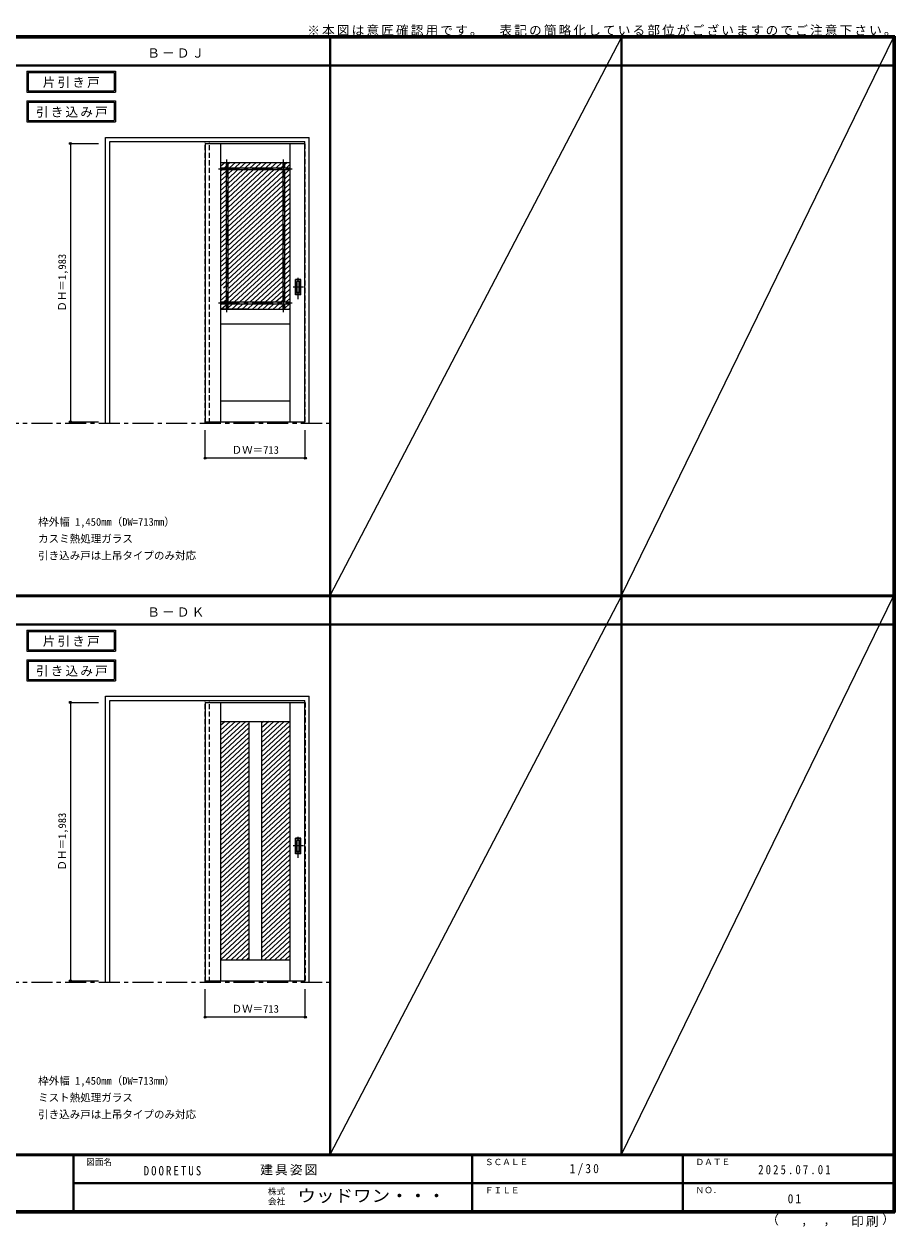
# Model space of a CAD drawing. Units: millimetres, scale not verified. Extents: x -6000 to 5700, y -4307 to 4260.
# Drawn here: x -502 to 5700, y -4307 to 4260 of the extents above; entities that cross this region are included whole.
import ezdxf
from ezdxf.enums import TextEntityAlignment as Align

# ---------------------------------------------------------------- set-up
doc = ezdxf.new("R2010")
doc.units = ezdxf.units.MM
doc.header["$LTSCALE"] = 30
doc.header["$PDMODE"] = 32
doc.header["$PDSIZE"] = 15
doc.linetypes.add('CHAIN1', pattern=[8, 5, -1, 1, -1])
doc.linetypes.add('DASHED1', pattern=[1.8, 1.2, -0.6])
for name, color, linetype, lineweight in [('0-1_通り芯', 7, 'CHAIN1', 18), ('0-2_扉', 7, 'Continuous', 18), ('0-4_枠', 3, 'Continuous', 25), ('0-6_引手', 7, 'Continuous', 18), ('0-B_寸法', 7, 'Continuous', 9), ('0-C_ハッチ', 4, 'Continuous', 9), ('F-1_枠', 6, 'Continuous', 40), ('F-A_文字', 7, 'Continuous', 18)]:
    doc.layers.add(name, color=color, linetype=linetype, lineweight=lineweight)
doc.layers.add('0-A_文字', color=7, linetype='Continuous')
doc.styles.add('ＭＳ ゴシック', font='')
doc.styles.get('ＭＳ ゴシック').set_extended_font_data('MS Gothic')

msp = doc.modelspace()

# ---------------------------------------------------------------- linework, layer by layer
at = {"layer": '0-1_通り芯'}
for p, q in [((-5490, 1418), (1678, 1418)), ((-5490, -2562.5), (1678, -2562.5))]:
    msp.add_line(p, q, dxfattribs=at)
at = {"layer": '0-2_扉'}
for p, q in [((-482, 3925), (-482, 3775)), ((-472, 3915), (-472, 3785)), ((-472, 3915), (139.03, 3915)), ((139.03, 3915), (139.03, 3785)), ((-482, 3775), (149.03, 3775)), ((-472, 3785), (139.03, 3785)), ((-482, 3713.53), (-482, 3563.53)), ((-472, 3703.53), (-472, 3573.53)), ((-472, 3703.53), (139.03, 3703.53)), ((139.03, 3703.53), (139.03, 3573.53)), ((-482, 3563.53), (149.03, 3563.53)), ((-472, 3573.53), (139.03, 3573.53)), ((788, 3409.5), (1501, 3409.5)), ((788, 3409.5), (788, 1426.5)), ((898, 3409.5), (898, 1426.5)), ((1391, 3409.5), (1391, 1426.5)), ((898, 3274.5), (1391, 3274.5)), ((936.75, 3274.5), (936.75, 3235.75)), ((949.25, 3274.5), (949.25, 3235.75)), ((1339.75, 3274.5), (1339.75, 3235.75)), ((1352.25, 3274.5), (1352.25, 3235.75)), ((898, 3235.75), (1391, 3235.75)), ((898, 3223.25), (1391, 3223.25)), ((936.75, 3223.25), (936.75, 2280.75)), ((949.25, 3223.25), (949.25, 2280.75)), ((1339.75, 3223.25), (1339.75, 2280.75)), ((1352.25, 3223.25), (1352.25, 2280.75)), ((898, 2280.75), (1391, 2280.75)), ((898, 2268.25), (1391, 2268.25)), ((1087, 2229.5), (898, 2229.5)), ((903, 2229.5), (1391, 2229.5)), ((936.75, 2268.25), (936.75, 2229.5)), ((949.25, 2268.25), (949.25, 2229.5)), ((1339.75, 2268.25), (1339.75, 2229.5)), ((1352.25, 2268.25), (1352.25, 2229.5)), ((898, 2124.5), (1391, 2124.5)), ((898, 1576.5), (1391, 1576.5)), ((788, 1426.5), (1498, 1426.5)), ((-482, -55.5), (-482, -205.5)), ((-472, -65.5), (-472, -195.5)), ((-472, -65.5), (139.03, -65.5)), ((139.03, -65.5), (139.03, -195.5)), ((-482, -205.5), (149.03, -205.5)), ((-472, -195.5), (139.03, -195.5)), ((-482, -266.97), (-482, -416.97)), ((-472, -276.97), (-472, -406.97)), ((-472, -276.97), (139.03, -276.97)), ((139.03, -276.97), (139.03, -406.97)), ((-482, -416.97), (149.03, -416.97)), ((-472, -406.97), (139.03, -406.97)), ((788, -571), (788, -2554)), ((788, -571), (1498, -571)), ((898, -571), (898, -2554)), ((1391, -571), (1391, -2554)), ((898, -706), (1391, -706)), ((1099.5, -706), (1099.5, -2404)), ((1189.5, -706), (1189.5, -2404)), ((898, -2404), (1391, -2404)), ((788, -2554), (1498, -2554))]:
    msp.add_line(p, q, dxfattribs=at)
at = {"layer": '0-2_扉', "linetype": 'CHAIN1'}
for p, q in [((943, 2208.43), (943, 3295.07)), ((1346, 2208.43), (1346, 3295.07)), ((882.81, 3229.5), (1406.28, 3229.5)), ((882.81, 2274.5), (1406.28, 2274.5))]:
    msp.add_line(p, q, dxfattribs=at)
at = {"layer": '0-2_扉', "color": 4, "linetype": 'DASHED1', "lineweight": 9}
for p, q in [((1501, 1426.5), (1498, 1426.5)), ((1501, -571), (1497.58, -571)), ((1501, -571), (1501, -2554)), ((1501, -2554), (1498, -2554))]:
    msp.add_line(p, q, dxfattribs=at)
at = {"layer": '0-2_扉'}
for points in [[(-482, 3925), (149.03, 3925), (149.03, 3775)], [(-482, 3713.53), (149.03, 3713.53), (149.03, 3563.53)], [(-482, -55.5), (149.03, -55.5), (149.03, -205.5)], [(-482, -266.97), (149.03, -266.97), (149.03, -416.97)]]:
    msp.add_lwpolyline(points, dxfattribs=at)
at = {"layer": '0-2_扉', "color": 4, "linetype": 'DASHED1', "lineweight": 9}
msp.add_lwpolyline([(1501, 1426.5), (1501, 3409.5), (1497.58, 3409.5)], dxfattribs=at)
at = {"layer": '0-4_枠'}
for p, q in [((78, 1418), (78, 3453)), ((78, 3453), (1528, 3453)), ((1528, 1418), (1528, 3453)), ((108, 3423), (1498, 3423)), ((1498, 1418), (1498, 3423)), ((1498, 1418), (1528, 1418)), ((78, -2562.5), (78, -527.5)), ((78, -527.5), (1528, -527.5)), ((108, -557.5), (1498, -557.5)), ((1498, -2562.5), (1498, -557.5)), ((1528, -2562.5), (1528, -527.5)), ((1498, -2562.5), (1528, -2562.5))]:
    msp.add_line(p, q, dxfattribs=at)
at = {"layer": '0-4_枠', "color": 4, "linetype": 'DASHED1', "lineweight": 9}
for p, q in [((788, 1418), (788, 3423)), ((818, 1418), (818, 3423)), ((788, 1418), (818, 1418)), ((788, -2562.5), (788, -557.5)), ((818, -2562.5), (818, -557.5)), ((788, -2562.5), (818, -2562.5))]:
    msp.add_line(p, q, dxfattribs=at)
at = {"layer": '0-4_枠'}
for points in [[(78, 1418), (108, 1418), (108, 3423)], [(78, -2562.5), (108, -2562.5), (108, -557.5)]]:
    msp.add_lwpolyline(points, dxfattribs=at)
at = {"layer": '0-6_引手'}
for p, q in [((1469, 2442.02), (1431, 2442.02)), ((1431, 2332.02), (1431, 2442.02)), ((1462.5, 2426.02), (1437.5, 2426.02)), ((1437.5, 2348.02), (1437.5, 2426.02)), ((1462.5, 2348.02), (1462.5, 2426.02)), ((1469, 2332.02), (1469, 2442.02)), ((1469, 2332.02), (1431, 2332.02)), ((1462.5, 2348.02), (1437.5, 2348.02)), ((1469, -1538.48), (1431, -1538.48)), ((1431, -1648.48), (1431, -1538.48)), ((1469, -1648.48), (1469, -1538.48)), ((1462.5, -1554.48), (1437.5, -1554.48)), ((1437.5, -1632.48), (1437.5, -1554.48)), ((1462.5, -1632.48), (1462.5, -1554.48)), ((1469, -1648.48), (1431, -1648.48)), ((1462.5, -1632.48), (1437.5, -1632.48))]:
    msp.add_line(p, q, dxfattribs=at)
at = {"layer": '0-6_引手', "linetype": 'DASHED1'}
for p, q in [((1434, 2336.02), (1434, 2438.02)), ((1466, 2336.02), (1434, 2336.02)), ((1434, -1644.48), (1434, -1542.48)), ((1466, -1644.48), (1434, -1644.48))]:
    msp.add_line(p, q, dxfattribs=at)
at = {"layer": '0-6_引手', "linetype": 'CHAIN1'}
for p, q in [((1450, 2301.79), (1450, 2472.64)), ((1488.07, 2387.02), (1415.56, 2387.02)), ((1450, -1678.71), (1450, -1507.86)), ((1488.07, -1593.48), (1415.56, -1593.48))]:
    msp.add_line(p, q, dxfattribs=at)
at = {"layer": '0-6_引手', "linetype": 'DASHED1'}
for points in [[(1466, 2336.02), (1466, 2438.02), (1434, 2438.02)], [(1466, -1644.48), (1466, -1542.48), (1434, -1542.48)]]:
    msp.add_lwpolyline(points, dxfattribs=at)
at = {"layer": '0-B_寸法', "color": 4}
for p, q in [((-172, 3409.5), (-172, 1426.5)), ((-172, 3409.5), (28, 3409.5)), ((-172, 1426.5), (28, 1426.5)), ((1501, 1168), (1501, 1368)), ((-172, -571), (-172, -2554)), ((-172, -571), (28, -571)), ((-172, -2554), (28, -2554)), ((1501, -2812.5), (1501, -2612.5))]:
    msp.add_line(p, q, dxfattribs=at)
for points in [[(1501, 1168), (788, 1168), (788, 1368)], [(1501, -2812.5), (788, -2812.5), (788, -2612.5)]]:
    msp.add_lwpolyline(points, dxfattribs=at)
at = {"layer": '0-B_寸法'}
for p in [(-172, 3409.5), (-172, 1426.5), (788, 1168), (1501, 1168), (-172, -571), (-172, -2554), (788, -2812.5), (1501, -2812.5)]:
    msp.add_point(p, dxfattribs=at)
at = {"layer": '0-C_ハッチ'}
for p, q in [((929.35, 3274.5), (898, 3245.47)), ((966.14, 3274.5), (949.25, 3258.86)), ((1002.94, 3274.5), (961.09, 3235.75)), ((1039.74, 3274.5), (997.89, 3235.75)), ((1076.53, 3274.5), (1034.68, 3235.75)), ((1113.33, 3274.5), (1071.48, 3235.75)), ((1150.13, 3274.5), (1108.28, 3235.75)), ((1186.92, 3274.5), (1145.07, 3235.75)), ((1223.72, 3274.5), (1181.87, 3235.75)), ((1260.52, 3274.5), (1218.67, 3235.75)), ((1297.32, 3274.5), (1255.47, 3235.75)), ((1334.11, 3274.5), (1292.26, 3235.75)), ((1370.91, 3274.5), (1352.25, 3257.22)), ((1391, 3259.03), (1365.86, 3235.75)), ((910.79, 3223.25), (898, 3211.4)), ((936.75, 3213.21), (898, 3177.33)), ((936.75, 3179.14), (898, 3143.26)), ((936.75, 3247.28), (924.29, 3235.75)), ((984.39, 3223.25), (949.25, 3190.72)), ((1057.98, 3223.25), (949.25, 3122.57)), ((1021.18, 3223.25), (949.25, 3156.64)), ((1094.78, 3223.25), (949.25, 3088.5)), ((1131.57, 3223.25), (949.25, 3054.43)), ((1168.37, 3223.25), (949.25, 3020.36)), ((1205.17, 3223.25), (949.25, 2986.29)), ((1241.97, 3223.25), (949.25, 2952.22)), ((1278.76, 3223.25), (949.25, 2918.15)), ((1315.56, 3223.25), (949.25, 2884.08)), ((1339.75, 3211.58), (949.25, 2850)), ((1339.75, 3177.51), (949.25, 2815.93)), ((1339.75, 3245.65), (1329.06, 3235.75)), ((1352.36, 3223.25), (1352.25, 3223.15)), ((1389.15, 3223.25), (1352.25, 3189.08)), ((1391, 3190.89), (1352.25, 3155.01)), ((936.75, 3145.07), (898, 3109.19)), ((936.75, 3111), (898, 3075.12)), ((1339.75, 3143.44), (949.25, 2781.86)), ((1339.75, 3109.37), (949.25, 2747.79)), ((1391, 3156.82), (1352.25, 3120.94)), ((1391, 3122.75), (1352.25, 3086.87)), ((1391, 3088.68), (1352.25, 3052.8)), ((936.75, 3076.93), (898, 3041.05)), ((936.75, 3042.86), (898, 3006.98)), ((936.75, 3008.79), (898, 2972.91)), ((1339.75, 3075.29), (949.25, 2713.72)), ((1339.75, 3041.22), (949.25, 2679.65)), ((1339.75, 3007.15), (949.25, 2645.58)), ((1391, 3054.61), (1352.25, 3018.73)), ((1391, 3020.53), (1352.25, 2984.66)), ((936.75, 2974.71), (898, 2938.83)), ((936.75, 2940.64), (898, 2904.76)), ((1339.75, 2973.08), (949.25, 2611.51)), ((1339.75, 2939.01), (949.25, 2577.44)), ((1391, 2986.46), (1352.25, 2950.58)), ((1391, 2952.39), (1352.25, 2916.51)), ((1391, 2918.32), (1352.25, 2882.44)), ((936.75, 2906.57), (898, 2870.69)), ((936.75, 2872.5), (898, 2836.62)), ((936.75, 2838.43), (898, 2802.55)), ((1339.75, 2904.94), (949.25, 2543.36)), ((1339.75, 2870.87), (949.25, 2509.29)), ((1339.75, 2836.8), (949.25, 2475.22)), ((1391, 2884.25), (1352.25, 2848.37)), ((1391, 2850.18), (1352.25, 2814.3)), ((936.75, 2804.36), (898, 2768.48)), ((936.75, 2770.29), (898, 2734.41)), ((1339.75, 2802.73), (949.25, 2441.15)), ((1339.75, 2768.65), (949.25, 2407.08)), ((1391, 2816.11), (1352.25, 2780.23)), ((1391, 2782.04), (1352.25, 2746.16)), ((1391, 2747.97), (1352.25, 2712.09)), ((936.75, 2736.22), (898, 2700.34)), ((936.75, 2702.15), (898, 2666.27)), ((936.75, 2668.08), (898, 2632.2)), ((1339.75, 2700.51), (949.25, 2338.94)), ((1339.75, 2666.44), (949.25, 2304.87)), ((1339.75, 2734.58), (955.15, 2378.47)), ((1391, 2713.9), (1352.25, 2678.02)), ((1391, 2679.82), (1352.25, 2643.94)), ((936.75, 2634), (898, 2598.12)), ((936.75, 2599.93), (898, 2564.05)), ((1339.75, 2632.37), (960, 2280.75)), ((1339.75, 2598.3), (996.8, 2280.75)), ((1391, 2645.75), (1352.25, 2609.87)), ((1391, 2611.68), (1352.25, 2575.8)), ((1391, 2577.61), (1352.25, 2541.73)), ((936.75, 2565.86), (898, 2529.98)), ((936.75, 2531.79), (898, 2495.91)), ((936.75, 2497.72), (898, 2461.84)), ((1339.75, 2564.23), (1033.59, 2280.75)), ((1339.75, 2530.16), (1070.39, 2280.75)), ((1339.75, 2496.09), (1107.19, 2280.75)), ((1391, 2543.54), (1352.25, 2507.66)), ((1391, 2509.47), (1352.25, 2473.59)), ((936.75, 2463.65), (898, 2427.77)), ((936.75, 2429.58), (898, 2393.7)), ((1339.75, 2462.02), (1143.98, 2280.75)), ((1339.75, 2427.94), (1180.78, 2280.75)), ((1391, 2475.4), (1352.25, 2439.52)), ((1391, 2441.33), (1352.25, 2405.45)), ((1391, 2407.26), (1352.25, 2371.38)), ((903.8, 2365), (898, 2359.63)), ((936.75, 2361.44), (898, 2325.56)), ((936.75, 2327.36), (898, 2291.48)), ((936.75, 2395.51), (918.92, 2379)), ((1339.75, 2393.87), (1217.58, 2280.75)), ((1339.75, 2359.8), (1254.37, 2280.75)), ((1339.75, 2325.73), (1291.17, 2280.75)), ((1391, 2373.18), (1352.25, 2337.31)), ((1391, 2339.11), (1352.25, 2303.23)), ((909.7, 2268.25), (898, 2257.41)), ((936.75, 2259.22), (904.65, 2229.5)), ((936.75, 2293.29), (923.2, 2280.75)), ((983.3, 2268.25), (949.25, 2236.73)), ((1020.09, 2268.25), (978.24, 2229.5)), ((1056.89, 2268.25), (1015.04, 2229.5)), ((1093.69, 2268.25), (1051.84, 2229.5)), ((1130.48, 2268.25), (1088.63, 2229.5)), ((1167.28, 2268.25), (1125.43, 2229.5)), ((1204.08, 2268.25), (1162.23, 2229.5)), ((1240.87, 2268.25), (1199.02, 2229.5)), ((1277.67, 2268.25), (1235.82, 2229.5)), ((1314.47, 2268.25), (1272.62, 2229.5)), ((1339.75, 2257.59), (1309.41, 2229.5)), ((1339.75, 2291.66), (1327.97, 2280.75)), ((1388.06, 2268.25), (1352.25, 2235.09)), ((1391, 2305.04), (1364.76, 2280.75)), ((1391, 2236.9), (1383.01, 2229.5)), ((966.14, -706), (898, -769.1)), ((1002.94, -706), (898, -803.17)), ((1039.74, -706), (898, -837.24)), ((1076.53, -706), (898, -871.31)), ((929.35, -706), (898, -735.03)), ((1099.5, -718.81), (898, -905.38)), ((1099.5, -752.88), (898, -939.45)), ((1203.82, -706), (1189.5, -719.25)), ((1240.61, -706), (1189.5, -753.33)), ((1277.41, -706), (1189.5, -787.4)), ((1314.2, -706), (1189.5, -821.47)), ((1351, -706), (1189.5, -855.54)), ((1387.8, -706), (1189.5, -889.61)), ((1391, -737.11), (1189.5, -923.68)), ((1099.5, -786.95), (898, -973.52)), ((1099.5, -821.02), (898, -1007.59)), ((1099.5, -855.09), (898, -1041.66)), ((1391, -771.18), (1189.5, -957.75)), ((1391, -805.25), (1189.5, -991.82)), ((1391, -839.32), (1189.5, -1025.89)), ((1099.5, -889.16), (898, -1075.74)), ((1099.5, -923.23), (898, -1109.81)), ((1391, -873.39), (1189.5, -1059.96)), ((1391, -907.46), (1189.5, -1094.04)), ((1391, -941.53), (1189.5, -1128.11)), ((1099.5, -957.3), (898, -1143.88)), ((1099.5, -991.37), (898, -1177.95)), ((1099.5, -1025.45), (898, -1212.02)), ((1391, -975.6), (1189.5, -1162.18)), ((1391, -1009.67), (1189.5, -1196.25)), ((1099.5, -1059.52), (898, -1246.09)), ((1099.5, -1093.59), (898, -1280.16)), ((1391, -1043.75), (1189.5, -1230.32)), ((1391, -1077.82), (1189.5, -1264.39)), ((1391, -1111.89), (1189.5, -1298.46)), ((1099.5, -1127.66), (898, -1314.23)), ((1099.5, -1161.73), (898, -1348.3)), ((1099.5, -1195.8), (898, -1382.38)), ((1391, -1145.96), (1189.5, -1332.53)), ((1391, -1180.03), (1189.5, -1366.6)), ((1099.5, -1229.87), (898, -1416.45)), ((1099.5, -1263.94), (898, -1450.52)), ((1391, -1214.1), (1189.5, -1400.68)), ((1391, -1248.17), (1189.5, -1434.75)), ((1391, -1282.24), (1189.5, -1468.82)), ((1099.5, -1298.01), (898, -1484.59)), ((1099.5, -1332.09), (898, -1518.66)), ((1099.5, -1366.16), (898, -1552.73)), ((1391, -1316.31), (1189.5, -1502.89)), ((1391, -1350.39), (1189.5, -1536.96)), ((1099.5, -1400.23), (898, -1586.8)), ((1099.5, -1434.3), (898, -1620.87)), ((1391, -1384.46), (1189.5, -1571.03)), ((1391, -1418.53), (1189.5, -1605.1)), ((1391, -1452.6), (1189.5, -1639.17)), ((1099.5, -1468.37), (898, -1654.94)), ((1099.5, -1502.44), (898, -1689.01)), ((1099.5, -1536.51), (898, -1723.09)), ((1391, -1486.67), (1189.5, -1673.24)), ((1391, -1520.74), (1189.5, -1707.31)), ((1099.5, -1570.58), (898, -1757.16)), ((1099.5, -1604.65), (898, -1791.23)), ((1391, -1554.81), (1189.5, -1741.39)), ((1391, -1588.88), (1189.5, -1775.46)), ((1391, -1622.95), (1189.5, -1809.53)), ((1099.5, -1638.72), (898, -1825.3)), ((1099.5, -1672.8), (898, -1859.37)), ((1099.5, -1706.87), (898, -1893.44)), ((1391, -1657.02), (1189.5, -1843.6)), ((1391, -1691.1), (1189.5, -1877.67)), ((1099.5, -1740.94), (898, -1927.51)), ((1099.5, -1775.01), (898, -1961.58)), ((1391, -1725.17), (1189.5, -1911.74)), ((1391, -1759.24), (1189.5, -1945.81)), ((1391, -1793.31), (1189.5, -1979.88)), ((1099.5, -1809.08), (898, -1995.65)), ((1099.5, -1843.15), (898, -2029.73)), ((1099.5, -1877.22), (898, -2063.8)), ((1391, -1827.38), (1189.5, -2013.95)), ((1391, -1861.45), (1189.5, -2048.03)), ((1099.5, -1911.29), (898, -2097.87)), ((1099.5, -1945.36), (898, -2131.94)), ((1391, -1895.52), (1189.5, -2082.1)), ((1391, -1929.59), (1189.5, -2116.17)), ((1391, -1963.66), (1189.5, -2150.24)), ((1099.5, -1979.44), (898, -2166.01)), ((1099.5, -2013.51), (898, -2200.08)), ((1099.5, -2047.58), (898, -2234.15)), ((1391, -1997.74), (1189.5, -2184.31)), ((1391, -2031.81), (1189.5, -2218.38)), ((1099.5, -2081.65), (898, -2268.22)), ((1099.5, -2115.72), (898, -2302.29)), ((1391, -2065.88), (1189.5, -2252.45)), ((1391, -2099.95), (1189.5, -2286.52)), ((1391, -2134.02), (1189.5, -2320.59)), ((1099.5, -2149.79), (898, -2336.36)), ((1099.5, -2183.86), (898, -2370.44)), ((1099.5, -2217.93), (898, -2404.51)), ((1391, -2168.09), (1189.5, -2354.66)), ((1391, -2202.16), (1189.5, -2388.74)), ((1099.5, -2252), (935.34, -2404)), ((1099.5, -2286.07), (972.14, -2404)), ((1391, -2236.23), (1209.81, -2404)), ((1391, -2270.3), (1246.61, -2404)), ((1391, -2304.37), (1283.41, -2404)), ((1099.5, -2320.15), (1008.94, -2404)), ((1099.5, -2354.22), (1045.73, -2404)), ((1099.5, -2388.29), (1082.53, -2404)), ((1391, -2338.45), (1320.2, -2404)), ((1391, -2372.52), (1357, -2404))]:
    msp.add_line(p, q, dxfattribs=at)
at = {"layer": 'F-1_枠'}
for p, q in [((-6000, 4175), (5700, 4175)), ((-6000, 4170), (5700, 4170)), ((-6000, 4165), (5700, 4165)), ((1678, -3790), (1678, 4175)), ((3752, -3790), (3752, 4175)), ((5690, 4175), (5690, -4205)), ((5695, 4175), (5695, -4205)), ((5700, 4175), (5700, -4205)), ((-6000, 3965), (5700, 3965)), ((-6000, 190.5), (5700, 190.5)), ((-6000, 187.5), (5700, 187.5)), ((-6000, 184.5), (5700, 184.5)), ((-6000, -15.5), (5700, -15.5)), ((5700, -3790), (-6000, -3790)), ((5700, -3795), (-6000, -3795)), ((-150, -3795), (-150, -4195)), ((2690, -3795), (2690, -4195)), ((4190, -3795), (4190, -4195)), ((-150, -3995), (5690, -3995.01)), ((5700, -4195), (-6000, -4195)), ((5700, -4200), (-6000, -4200)), ((5700, -4205), (-6000, -4205))]:
    msp.add_line(p, q, dxfattribs=at)
at = {"layer": 'F-A_文字'}
for p, q in [((1678, 190.5), (3752, 4165)), ((3752, 190.5), (5690, 4165)), ((1678, -3790), (3752, 184.5)), ((3752, -3790), (5690, 184.5))]:
    msp.add_line(p, q, dxfattribs=at)

# ---------------------------------------------------------------- texts
at = {"layer": '0-1_通り芯', "insert": (1515, 4175), "char_height": 65.98, "attachment_point": 7, "style": 'ＭＳ ゴシック'}
msp.add_mtext('\\T1.17;※本図は意匠確認用です。\u3000表記の簡略化している部位がございますのでご注意下さい。', dxfattribs=at)
at = {"layer": '0-2_扉', "char_height": 65.98, "attachment_point": 7, "style": 'ＭＳ ゴシック'}
for s, insert in [('\\T1.17;片引き戸', (-368.98, 3805)), ('\\T1.17;引き込み戸', (-417.34, 3593.53)), ('\\T1.17;片引き戸', (-368.98, -175.5)), ('\\T1.17;引き込み戸', (-417.34, -386.97))]:
    msp.add_mtext(s, dxfattribs=dict(at, insert=insert))
at = {"layer": '0-A_文字', "style": 'ＭＳ ゴシック'}
for s, p in [('枠外幅 1,450mm（DW=713mm）', (-402, 670.5)), ('カスミ熱処理ガラス', (-402, 550.5)), ('引き込み戸は上吊タイプのみ対応', (-402, 430.5)), ('枠外幅 1,450mm（DW=713mm）', (-402, -3310)), ('ミスト熱処理ガラス', (-402, -3430)), ('引き込み戸は上吊タイプのみ対応', (-402, -3550))]:
    msp.add_text(s, height=54.99, dxfattribs=at).set_placement(p, align=Align.BOTTOM_LEFT)
at = {"layer": '0-A_文字', "char_height": 65.98, "attachment_point": 7, "style": 'ＭＳ ゴシック'}
for s, insert in [('\\T1.17;Ｂ－ＤＪ', (375.5, 4020)), ('\\T1.17;Ｂ－ＤＫ', (375.5, 39.5))]:
    msp.add_mtext(s, dxfattribs=dict(at, insert=insert))
at = {"layer": '0-B_寸法', "style": 'ＭＳ ゴシック'}
for p in [(-187, 2211.75), (-187, -1768.75)]:
    msp.add_text('ＤＨ＝1,983', height=54.99, rotation=90, dxfattribs=at).set_placement(p, align=Align.BOTTOM_LEFT)
for p in [(975.75, 1183), (975.75, -2797.5)]:
    msp.add_text('ＤＷ＝713', height=54.99, dxfattribs=at).set_placement(p, align=Align.BOTTOM_LEFT)
at = {"layer": 'F-A_文字', "style": 'ＭＳ ゴシック'}
for s, height, p in [('図面名', 43.99, (-60, -3880)), ('ＳＣＡＬＥ', 43.99, (2780, -3880)), ('ＤＡＴＥ', 43.99, (4280, -3880)), ('株式', 43.99, (1235, -4089)), ('ＦＩＬＥ', 43.99, (2780, -4080)), ('ＮＯ．', 43.99, (4280, -4080)), ('会社', 43.99, (1235, -4161)), ('（', 65.98, (4784.03, -4308.31)), (',', 65.98, (5031.28, -4308.31)), (',', 65.98, (5190.2, -4305.53)), ('）', 65.98, (5608.4, -4304.13))]:
    msp.add_text(s, height=height, dxfattribs=at).set_placement(p, align=Align.BOTTOM_LEFT)
at = {"layer": 'F-A_文字', "style": 'ＭＳ ゴシック', "width": 1.1}
msp.add_text('ウッドワン・・・', height=87.98, dxfattribs=at).set_placement((1445, -4155), align=Align.BOTTOM_LEFT)
at = {"layer": 'F-A_文字', "char_height": 65.98, "attachment_point": 7, "style": 'ＭＳ ゴシック'}
for s, insert in [('\\T1.38;\\W0.9;1/30', (3383.75, -3940)), ('\\T1.39;\\W0.85;DOORETUS', (350, -3940.79)), ('\\T1.17;建具姿図', (1180.42, -3940)), ('\\T1.39;\\W0.85;2025.07.01', (4726.25, -3932.5)), ('\\T1.36;\\W0.9;01', (4936.25, -4140)), ('\\T1.17;印刷', (5388.15, -4306.92))]:
    msp.add_mtext(s, dxfattribs=dict(at, insert=insert))

doc.saveas('drawing.dxf')
